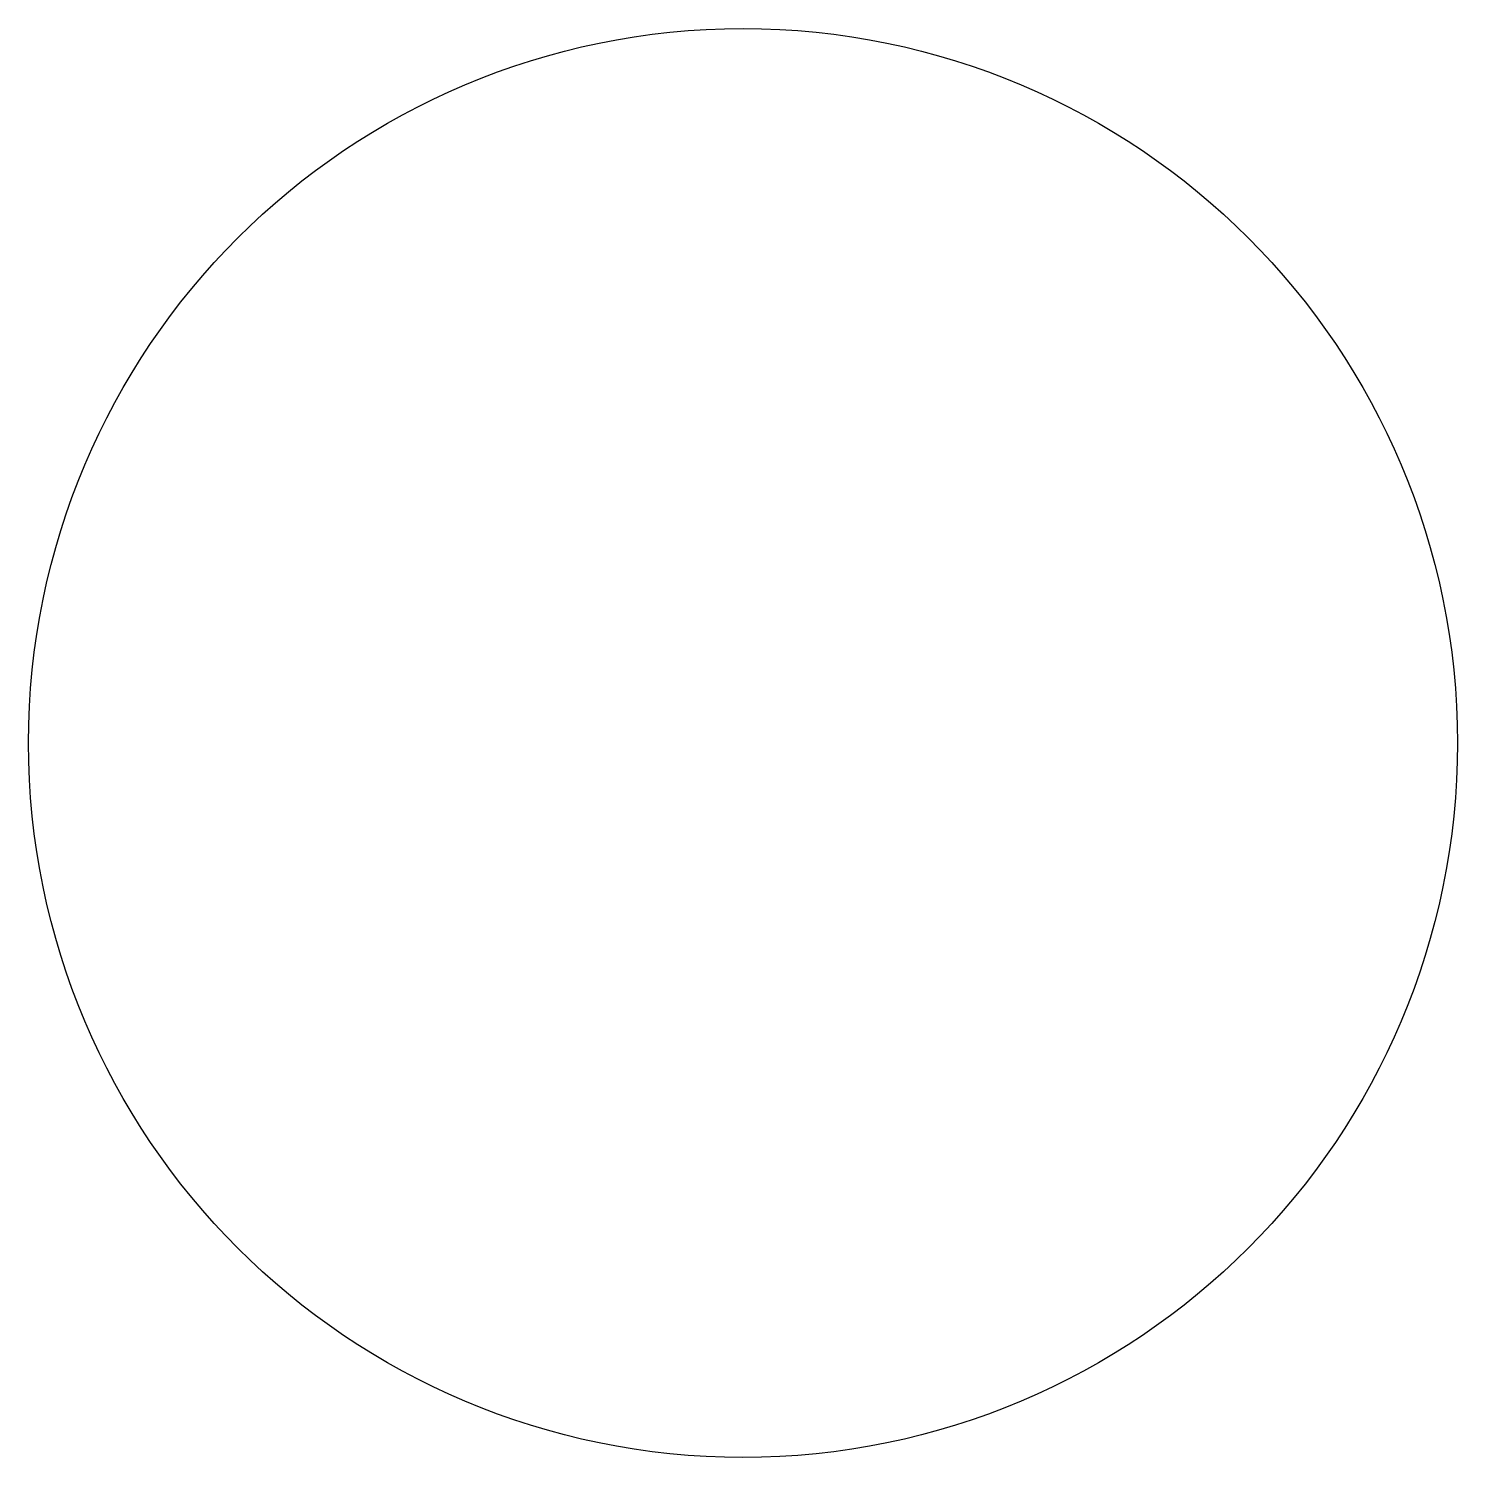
# Model space of a CAD drawing. Header units: metres. Extents: x -1 to 1, y -1 to 1.
import ezdxf

# ---------------------------------------------------------------- set-up
doc = ezdxf.new("R2010")
doc.units = ezdxf.units.M

msp = doc.modelspace()

# ---------------------------------------------------------------- linework, layer by layer
at = {"layer": 'MyLayer'}
msp.add_circle((0, 0), 1, dxfattribs=at)

doc.saveas('drawing.dxf')
